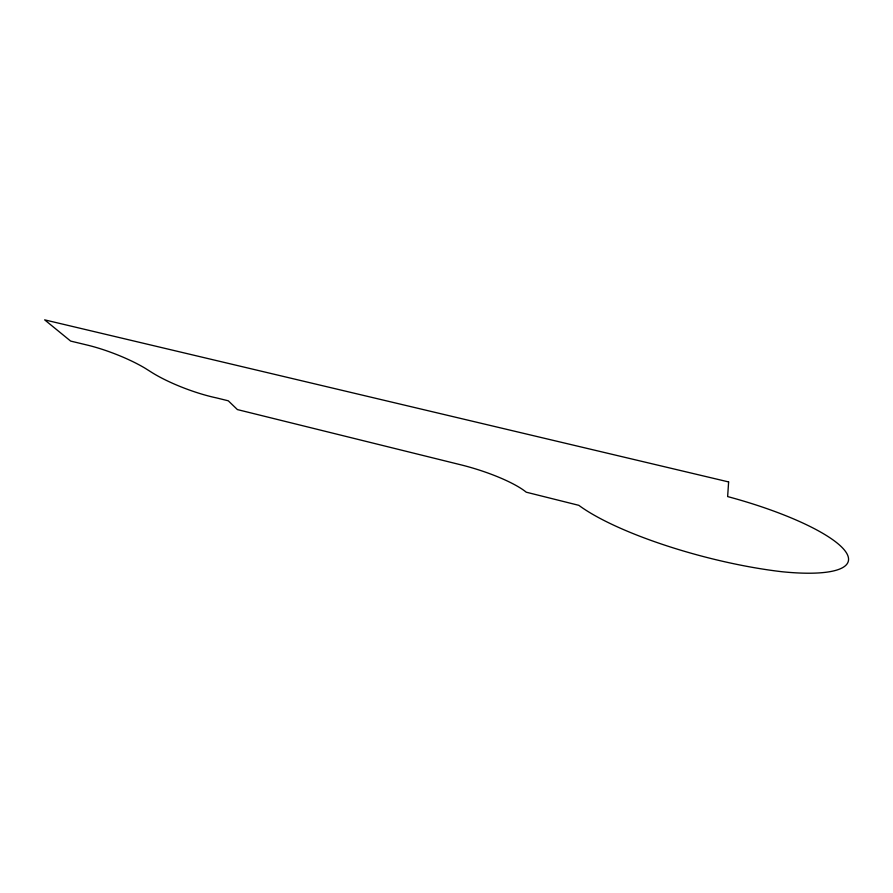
<?xml version="1.0" encoding="UTF-8"?>
<svg xmlns="http://www.w3.org/2000/svg" width="893" height="893" viewBox="0 0 893 893"><rect width="100%" height="100%" fill="white"/><g stroke="black" fill="none" stroke-linecap="round" stroke-linejoin="round"><path stroke-width="1.34" d="M728.621 481.93L727.639 496.575A137.109 32.181 14.6 0 1 845.459 551.416A137.109 32.181 14.6 0 1 782.089 571.743A156.175 37.227 14.6 0 1 578.82 505.326L526.256 492.199A62.175 13.83 17.3 0 0 461.882 465.074L237.415 409.586L228.273 400.801L216.575 397.921A56.292 12.591 20.5 0 1 152.067 372.615L145.28 368.34A52.765 11.017 21 0 0 87.034 345.022L70.647 341.081L44.65 319.861L728.621 481.93"/></g></svg>
